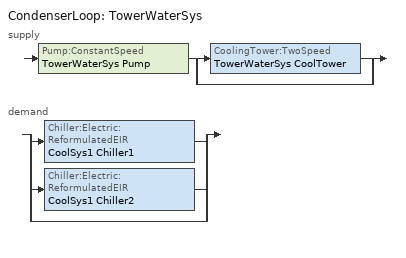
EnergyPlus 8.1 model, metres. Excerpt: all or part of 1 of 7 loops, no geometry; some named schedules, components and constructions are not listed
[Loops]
CondenserLoop 'TowerWaterSys'
 supply: Pump:ConstantSpeed 'TowerWaterSys Pump' > split
  | CoolingTower:TwoSpeed 'TowerWaterSys CoolTower'
  | bypass
 demand: split
  | Chiller:Electric:ReformulatedEIR 'CoolSys1 Chiller1'
  | Chiller:Electric:ReformulatedEIR 'CoolSys1 Chiller2'
  | bypass
[SurfaceProperty:SolarIncidentInside]
Name | Surface | Construction | Inside Surface Incident Sun Solar Radiation Schedule
NExt_Bot_ZN3_IntWallW_SolarIncident_IntShd | NExt_Bot_ZN3_IntWallW | int_wall_IntShd | NExt_IntWallW_SolRadSched_IntShd
NExt_Bot_ZN3_IntWallE_SolarIncident_IntShd | NExt_Bot_ZN3_IntWallE | int_wall_IntShd | NExt_IntWallE_SolRadSched_IntShd
NExt_Bot_ZN3_IntWallS_SolarIncident_IntShd | NExt_Bot_ZN3_IntWallS | int_wall_IntShd | NExt_IntWallS_SolRadSched_IntShd
NExt_Bot_ZN3_floor_SolarIncident_IntShd | NExt_Bot_ZN3_floor | int_slab_floor_IntShd | NExt_Floor_SolRadSched_IntShd
NExt_Bot_ZN3_wall_SolarIncident_IntShd | NExt_Bot_ZN3_wall | T24NRWallMetalFrame_IntShd | NExt_Wall_SolRadSched_IntShd
SExt_Bot_ZN5_ceiling_SolarIncident_IntShd | SExt_Bot_ZN5_ceiling | DropCeiling_IntShd | SExt_Ceiling_SolRadSched_IntShd
SExt_Bot_ZN5_IntWallE_SolarIncident_IntShd | SExt_Bot_ZN5_IntWallE | int_wall_IntShd | SExt_IntWallE_SolRadSched_IntShd
SExt_Bot_ZN5_IntWallW_SolarIncident_IntShd | SExt_Bot_ZN5_IntWallW | int_wall_IntShd | SExt_IntWallW_SolRadSched_IntShd
SExt_Bot_ZN5_IntWallN_SolarIncident_IntShd | SExt_Bot_ZN5_IntWallN | int_wall_IntShd | SExt_IntWallN_SolRadSched_IntShd
SExt_Bot_ZN5_floor_SolarIncident_IntShd | SExt_Bot_ZN5_floor | int_slab_floor_IntShd | SExt_floor_SolRadSched_IntShd
SExt_Bot_ZN5_wall_SolarIncident_IntShd | SExt_Bot_ZN5_wall | T24NRWallMetalFrame_IntShd | SExt_Wall_SolRadSched_IntShd
ECore_Bot_ZN3_floor_SolarIncident_IntShd | ECore_Bot_ZN3_floor | int_slab_floor_IntShd | ECore_Floor_SolRadSched_IntShd
ECore_Bot_ZN3_ceiling_SolarIncident_IntShd | ECore_Bot_ZN3_ceiling | DropCeiling_IntShd | ECore_Ceiling_SolRadSched_IntShd
ECore_Bot_ZN3_IntWallE_SolarIncident_IntShd | ECore_Bot_ZN3_IntWallE | int_wall_IntShd | ECore_IntWallE_SolRadSched_IntShd
ECore_Bot_ZN3_IntWallS_SolarIncident_IntShd | ECore_Bot_ZN3_IntWallS | int_wall_IntShd | ECore_IntWallS_SolRadSched_IntShd
ECore_Bot_ZN3_IntWallW_SolarIncident_IntShd | ECore_Bot_ZN3_IntWallW | int_wall_IntShd | ECore_IntWallW_SolRadSched_IntShd
ECore_Bot_ZN3_IntWallN_SolarIncident_IntShd | ECore_Bot_ZN3_IntWallN | int_wall_IntShd | ECore_IntWallN_SolRadSched_IntShd
ECore_Bot_ZN2_floor_SolarIncident_IntShd | ECore_Bot_ZN2_floor | int_slab_floor_IntShd | ECore_Floor_SolRadSched_IntShd
ECore_Bot_ZN2_ceiling_SolarIncident_IntShd | ECore_Bot_ZN2_ceiling | DropCeiling_IntShd | ECore_Ceiling_SolRadSched_IntShd
ECore_Bot_ZN2_IntWallE_SolarIncident_IntShd | ECore_Bot_ZN2_IntWallE | int_wall_IntShd | ECore_IntWallE_SolRadSched_IntShd
ECore_Bot_ZN2_IntWallS_SolarIncident_IntShd | ECore_Bot_ZN2_IntWallS | int_wall_IntShd | ECore_IntWallS_SolRadSched_IntShd
ECore_Bot_ZN2_IntWallW_SolarIncident_IntShd | ECore_Bot_ZN2_IntWallW | int_wall_IntShd | ECore_IntWallW_SolRadSched_IntShd
ECore_Bot_ZN2_IntWallN_SolarIncident_IntShd | ECore_Bot_ZN2_IntWallN | int_wall_IntShd | ECore_IntWallN_SolRadSched_IntShd
WCore_Bot_ZN2_floor_SolarIncident_IntShd | WCore_Bot_ZN2_floor | int_slab_floor_IntShd | WCore_Floor_SolRadSched_IntShd
WCore_Bot_ZN2_ceiling_SolarIncident_IntShd | WCore_Bot_ZN2_ceiling | DropCeiling_IntShd | WCore_Ceiling_SolRadSched_IntShd
WCore_Bot_ZN2_IntWallW_SolarIncident_IntShd | WCore_Bot_ZN2_IntWallW | int_wall_IntShd | WCore_IntWallW_SolRadSched_IntShd
WCore_Bot_ZN2_IntWallN_SolarIncident_IntShd | WCore_Bot_ZN2_IntWallN | int_wall_IntShd | WCore_IntWallN_SolRadSched_IntShd
WCore_Bot_ZN2_IntWallE_SolarIncident_IntShd | WCore_Bot_ZN2_IntWallE | int_wall_IntShd | WCore_IntWallE_SolRadSched_IntShd
WCore_Bot_ZN2_IntWallS_SolarIncident_IntShd | WCore_Bot_ZN2_IntWallS | int_wall_IntShd | WCore_IntWallS_SolRadSched_IntShd
WCore_Bot_ZN4_floor_SolarIncident_IntShd | WCore_Bot_ZN4_floor | int_slab_floor_IntShd | WCore_Floor_SolRadSched_IntShd
WCore_Bot_ZN4_ceiling_SolarIncident_IntShd | WCore_Bot_ZN4_ceiling | DropCeiling_IntShd | WCore_Ceiling_SolRadSched_IntShd
WCore_Bot_ZN4_IntWallW_SolarIncident_IntShd | WCore_Bot_ZN4_IntWallW | int_wall_IntShd | WCore_IntWallW_SolRadSched_IntShd
WCore_Bot_ZN4_IntWallN_SolarIncident_IntShd | WCore_Bot_ZN4_IntWallN | int_wall_IntShd | WCore_IntWallN_SolRadSched_IntShd
WCore_Bot_ZN4_IntWallE_SolarIncident_IntShd | WCore_Bot_ZN4_IntWallE | int_wall_IntShd | WCore_IntWallE_SolRadSched_IntShd
WCore_Bot_ZN4_IntWallS_SolarIncident_IntShd | WCore_Bot_ZN4_IntWallS | int_wall_IntShd | WCore_IntWallS_SolRadSched_IntShd
WExt_Bot_ZN3_ceiling_SolarIncident_IntShd | WExt_Bot_ZN3_ceiling | DropCeiling_IntShd | WExt_Ceiling_SolRadSched_IntShd
WExt_Bot_ZN3_IntWallS_SolarIncident_IntShd | WExt_Bot_ZN3_IntWallS | int_wall_IntShd | WExt_IntWallS_SolRadSched_IntShd
WExt_Bot_ZN3_IntWallN_SolarIncident_IntShd | WExt_Bot_ZN3_IntWallN | int_wall_IntShd | WExt_IntWallN_SolRadSched_IntShd
WExt_Bot_ZN3_IntWallE_SolarIncident_IntShd | WExt_Bot_ZN3_IntWallE | int_wall_IntShd | WExt_IntWallE_SolRadSched_IntShd
WExt_Bot_ZN3_floor_SolarIncident_IntShd | WExt_Bot_ZN3_floor | int_slab_floor_IntShd | WExt_Floor_SolRadSched_IntShd
WExt_Bot_ZN3_wall_SolarIncident_IntShd | WExt_Bot_ZN3_wall | T24NRWallMetalFrame_IntShd | WExt_Wall_SolRadSched_IntShd
SExt_Bot_ZN2_ceiling_SolarIncident_IntShd | SExt_Bot_ZN2_ceiling | DropCeiling_IntShd | SExt_Ceiling_SolRadSched_IntShd
SExt_Bot_ZN2_IntWallE_SolarIncident_IntShd | SExt_Bot_ZN2_IntWallE | int_wall_IntShd | SExt_IntWallE_SolRadSched_IntShd
SExt_Bot_ZN2_IntWallW_SolarIncident_IntShd | SExt_Bot_ZN2_IntWallW | int_wall_IntShd | SExt_IntWallW_SolRadSched_IntShd
SExt_Bot_ZN2_IntWallN_SolarIncident_IntShd | SExt_Bot_ZN2_IntWallN | int_wall_IntShd | SExt_IntWallN_SolRadSched_IntShd
SExt_Bot_ZN2_floor_SolarIncident_IntShd | SExt_Bot_ZN2_floor | int_slab_floor_IntShd | SExt_floor_SolRadSched_IntShd
SExt_Bot_ZN2_wall_SolarIncident_IntShd | SExt_Bot_ZN2_wall | T24NRWallMetalFrame_IntShd | SExt_Wall_SolRadSched_IntShd
WExt_Bot_ZN4_ceiling_SolarIncident_IntShd | WExt_Bot_ZN4_ceiling | DropCeiling_IntShd | WExt_Ceiling_SolRadSched_IntShd
WExt_Bot_ZN4_IntWallS_SolarIncident_IntShd | WExt_Bot_ZN4_IntWallS | int_wall_IntShd | WExt_IntWallS_SolRadSched_IntShd
WExt_Bot_ZN4_IntWallN_SolarIncident_IntShd | WExt_Bot_ZN4_IntWallN | int_wall_IntShd | WExt_IntWallN_SolRadSched_IntShd
WExt_Bot_ZN4_IntWallE_SolarIncident_IntShd | WExt_Bot_ZN4_IntWallE | int_wall_IntShd | WExt_IntWallE_SolRadSched_IntShd
WExt_Bot_ZN4_floor_SolarIncident_IntShd | WExt_Bot_ZN4_floor | int_slab_floor_IntShd | WExt_Floor_SolRadSched_IntShd
WExt_Bot_ZN4_wall_SolarIncident_IntShd | WExt_Bot_ZN4_wall | T24NRWallMetalFrame_IntShd | WExt_Wall_SolRadSched_IntShd
WExt_Bot_ZN2_ceiling_SolarIncident_IntShd | WExt_Bot_ZN2_ceiling | DropCeiling_IntShd | WExt_Ceiling_SolRadSched_IntShd
WExt_Bot_ZN2_IntWallS_SolarIncident_IntShd | WExt_Bot_ZN2_IntWallS | int_wall_IntShd | WExt_IntWallS_SolRadSched_IntShd
WExt_Bot_ZN2_IntWallN_SolarIncident_IntShd | WExt_Bot_ZN2_IntWallN | int_wall_IntShd | WExt_IntWallN_SolRadSched_IntShd
WExt_Bot_ZN2_IntWallE_SolarIncident_IntShd | WExt_Bot_ZN2_IntWallE | int_wall_IntShd | WExt_IntWallE_SolRadSched_IntShd
WExt_Bot_ZN2_floor_SolarIncident_IntShd | WExt_Bot_ZN2_floor | int_slab_floor_IntShd | WExt_Floor_SolRadSched_IntShd
WExt_Bot_ZN2_wall_SolarIncident_IntShd | WExt_Bot_ZN2_wall | T24NRWallMetalFrame_IntShd | WExt_Wall_SolRadSched_IntShd
SCore_Bot_ZN1_floor_SolarIncident_IntShd | SCore_Bot_ZN1_floor | int_slab_floor_IntShd | SCore_Floor_SolRadSched_IntShd
SCore_Bot_ZN1_ceiling_SolarIncident_IntShd | SCore_Bot_ZN1_ceiling | DropCeiling_IntShd | SCore_Ceiling_SolRadSched_IntShd
SCore_Bot_ZN1_IntWallS_SolarIncident_IntShd | SCore_Bot_ZN1_IntWallS | int_wall_IntShd | SCore_IntWallS_SolRadSched_IntShd
SCore_Bot_ZN1_IntWallW_SolarIncident_IntShd | SCore_Bot_ZN1_IntWallW | int_wall_IntShd | SCore_IntWallW_SolRadSched_IntShd
SCore_Bot_ZN1_IntWallN_SolarIncident_IntShd | SCore_Bot_ZN1_IntWallN | int_wall_IntShd | SCore_IntWallN_SolRadSched_IntShd
SCore_Bot_ZN1_IntWallE_SolarIncident_IntShd | SCore_Bot_ZN1_IntWallE | int_wall_IntShd | SCore_IntWallE_SolRadSched_IntShd
SCore_Top_ZN5_floor_SolarIncident_IntShd | SCore_Top_ZN5_floor | int_slab_floor_IntShd | SCore_Floor_SolRadSched_IntShd
SCore_Top_ZN5_ceiling_SolarIncident_IntShd | SCore_Top_ZN5_ceiling | DropCeiling_IntShd | SCore_Ceiling_SolRadSched_IntShd
SCore_Top_ZN5_IntWallS_SolarIncident_IntShd | SCore_Top_ZN5_IntWallS | int_wall_IntShd | SCore_IntWallS_SolRadSched_IntShd
SCore_Top_ZN5_IntWallW_SolarIncident_IntShd | SCore_Top_ZN5_IntWallW | int_wall_IntShd | SCore_IntWallW_SolRadSched_IntShd
SCore_Top_ZN5_IntWallN_SolarIncident_IntShd | SCore_Top_ZN5_IntWallN | int_wall_IntShd | SCore_IntWallN_SolRadSched_IntShd
SCore_Top_ZN5_IntWallE_SolarIncident_IntShd | SCore_Top_ZN5_IntWallE | int_wall_IntShd | SCore_IntWallE_SolRadSched_IntShd
SExt_Top_ZN4_ceiling_SolarIncident_IntShd | SExt_Top_ZN4_ceiling | DropCeiling_IntShd | SExt_Ceiling_SolRadSched_IntShd
SExt_Top_ZN4_IntWallE_SolarIncident_IntShd | SExt_Top_ZN4_IntWallE | int_wall_IntShd | SExt_IntWallE_SolRadSched_IntShd
SExt_Top_ZN4_IntWallW_SolarIncident_IntShd | SExt_Top_ZN4_IntWallW | int_wall_IntShd | SExt_IntWallW_SolRadSched_IntShd
SExt_Top_ZN4_IntWallN_SolarIncident_IntShd | SExt_Top_ZN4_IntWallN | int_wall_IntShd | SExt_IntWallN_SolRadSched_IntShd
SExt_Top_ZN4_floor_SolarIncident_IntShd | SExt_Top_ZN4_floor | int_slab_floor_IntShd | SExt_floor_SolRadSched_IntShd
SExt_Top_ZN4_wall_SolarIncident_IntShd | SExt_Top_ZN4_wall | T24NRWallMetalFrame_IntShd | SExt_Wall_SolRadSched_IntShd
SCore_Top_ZN2_floor_SolarIncident_IntShd | SCore_Top_ZN2_floor | int_slab_floor_IntShd | SCore_Floor_SolRadSched_IntShd
SCore_Top_ZN2_ceiling_SolarIncident_IntShd | SCore_Top_ZN2_ceiling | DropCeiling_IntShd | SCore_Ceiling_SolRadSched_IntShd
SCore_Top_ZN2_IntWallS_SolarIncident_IntShd | SCore_Top_ZN2_IntWallS | int_wall_IntShd | SCore_IntWallS_SolRadSched_IntShd
SCore_Top_ZN2_IntWallW_SolarIncident_IntShd | SCore_Top_ZN2_IntWallW | int_wall_IntShd | SCore_IntWallW_SolRadSched_IntShd
SCore_Top_ZN2_IntWallN_SolarIncident_IntShd | SCore_Top_ZN2_IntWallN | int_wall_IntShd | SCore_IntWallN_SolRadSched_IntShd
SCore_Top_ZN2_IntWallE_SolarIncident_IntShd | SCore_Top_ZN2_IntWallE | int_wall_IntShd | SCore_IntWallE_SolRadSched_IntShd
SCore_Top_ZN4_floor_SolarIncident_IntShd | SCore_Top_ZN4_floor | int_slab_floor_IntShd | SCore_Floor_SolRadSched_IntShd
SCore_Top_ZN4_ceiling_SolarIncident_IntShd | SCore_Top_ZN4_ceiling | DropCeiling_IntShd | SCore_Ceiling_SolRadSched_IntShd
SCore_Top_ZN4_IntWallS_SolarIncident_IntShd | SCore_Top_ZN4_IntWallS | int_wall_IntShd | SCore_IntWallS_SolRadSched_IntShd
SCore_Top_ZN4_IntWallW_SolarIncident_IntShd | SCore_Top_ZN4_IntWallW | int_wall_IntShd | SCore_IntWallW_SolRadSched_IntShd
SCore_Top_ZN4_IntWallN_SolarIncident_IntShd | SCore_Top_ZN4_IntWallN | int_wall_IntShd | SCore_IntWallN_SolRadSched_IntShd
SCore_Top_ZN4_IntWallE_SolarIncident_IntShd | SCore_Top_ZN4_IntWallE | int_wall_IntShd | SCore_IntWallE_SolRadSched_IntShd
SExt_Top_ZN1_ceiling_SolarIncident_IntShd | SExt_Top_ZN1_ceiling | DropCeiling_IntShd | SExt_Ceiling_SolRadSched_IntShd
SExt_Top_ZN1_IntWallE_SolarIncident_IntShd | SExt_Top_ZN1_IntWallE | int_wall_IntShd | SExt_IntWallE_SolRadSched_IntShd
SExt_Top_ZN1_IntWallW_SolarIncident_IntShd | SExt_Top_ZN1_IntWallW | int_wall_IntShd | SExt_IntWallW_SolRadSched_IntShd
SExt_Top_ZN1_IntWallN_SolarIncident_IntShd | SExt_Top_ZN1_IntWallN | int_wall_IntShd | SExt_IntWallN_SolRadSched_IntShd
SExt_Top_ZN1_floor_SolarIncident_IntShd | SExt_Top_ZN1_floor | int_slab_floor_IntShd | SExt_floor_SolRadSched_IntShd
SExt_Top_ZN1_wall_SolarIncident_IntShd | SExt_Top_ZN1_wall | T24NRWallMetalFrame_IntShd | SExt_Wall_SolRadSched_IntShd
NCore_Top_ZN3_floor_SolarIncident_IntShd | NCore_Top_ZN3_floor | int_slab_floor_IntShd | NCore_Floor_SolRadSched_IntShd
NCore_Top_ZN3_ceiling_SolarIncident_IntShd | NCore_Top_ZN3_ceiling | DropCeiling_IntShd | NCore_Ceiling_SolRadSched_IntShd
NCore_Top_ZN3_IntWallN_SolarIncident_IntShd | NCore_Top_ZN3_IntWallN | int_wall_IntShd | NCore_IntWallN_SolRadSched_IntShd
NCore_Top_ZN3_IntWallE_SolarIncident_IntShd | NCore_Top_ZN3_IntWallE | int_wall_IntShd | NCore_IntWallE_SolRadSched_IntShd
NCore_Top_ZN3_IntWallS_SolarIncident_IntShd | NCore_Top_ZN3_IntWallS | int_wall_IntShd | NCore_IntWallS_SolRadSched_IntShd
NCore_Top_ZN3_IntWallW_SolarIncident_IntShd | NCore_Top_ZN3_IntWallW | int_wall_IntShd | NCore_IntWallW_SolRadSched_IntShd
NExt_Top_ZN2_ceiling_SolarIncident_IntShd | NExt_Top_ZN2_ceiling | DropCeiling_IntShd | NExt_Ceiling_SolRadSched_IntShd
NExt_Top_ZN2_IntWallW_SolarIncident_IntShd | NExt_Top_ZN2_IntWallW | int_wall_IntShd | NExt_IntWallW_SolRadSched_IntShd
NExt_Top_ZN2_IntWallE_SolarIncident_IntShd | NExt_Top_ZN2_IntWallE | int_wall_IntShd | NExt_IntWallE_SolRadSched_IntShd
NExt_Top_ZN2_IntWallS_SolarIncident_IntShd | NExt_Top_ZN2_IntWallS | int_wall_IntShd | NExt_IntWallS_SolRadSched_IntShd
NExt_Top_ZN2_floor_SolarIncident_IntShd | NExt_Top_ZN2_floor | int_slab_floor_IntShd | NExt_Floor_SolRadSched_IntShd
NExt_Top_ZN2_wall_SolarIncident_IntShd | NExt_Top_ZN2_wall | T24NRWallMetalFrame_IntShd | NExt_Wall_SolRadSched_IntShd
SCore_Top_ZN1_floor_SolarIncident_IntShd | SCore_Top_ZN1_floor | int_slab_floor_IntShd | SCore_Floor_SolRadSched_IntShd
SCore_Top_ZN1_ceiling_SolarIncident_IntShd | SCore_Top_ZN1_ceiling | DropCeiling_IntShd | SCore_Ceiling_SolRadSched_IntShd
SCore_Top_ZN1_IntWallS_SolarIncident_IntShd | SCore_Top_ZN1_IntWallS | int_wall_IntShd | SCore_IntWallS_SolRadSched_IntShd
SCore_Top_ZN1_IntWallW_SolarIncident_IntShd | SCore_Top_ZN1_IntWallW | int_wall_IntShd | SCore_IntWallW_SolRadSched_IntShd
SCore_Top_ZN1_IntWallN_SolarIncident_IntShd | SCore_Top_ZN1_IntWallN | int_wall_IntShd | SCore_IntWallN_SolRadSched_IntShd
SCore_Top_ZN1_IntWallE_SolarIncident_IntShd | SCore_Top_ZN1_IntWallE | int_wall_IntShd | SCore_IntWallE_SolRadSched_IntShd
WExt_Top_ZN2_ceiling_SolarIncident_IntShd | WExt_Top_ZN2_ceiling | DropCeiling_IntShd | WExt_Ceiling_SolRadSched_IntShd
WExt_Top_ZN2_IntWallS_SolarIncident_IntShd | WExt_Top_ZN2_IntWallS | int_wall_IntShd | WExt_IntWallS_SolRadSched_IntShd
WExt_Top_ZN2_IntWallN_SolarIncident_IntShd | WExt_Top_ZN2_IntWallN | int_wall_IntShd | WExt_IntWallN_SolRadSched_IntShd
WExt_Top_ZN2_IntWallE_SolarIncident_IntShd | WExt_Top_ZN2_IntWallE | int_wall_IntShd | WExt_IntWallE_SolRadSched_IntShd
WExt_Top_ZN2_floor_SolarIncident_IntShd | WExt_Top_ZN2_floor | int_slab_floor_IntShd | WExt_Floor_SolRadSched_IntShd
WExt_Top_ZN2_wall_SolarIncident_IntShd | WExt_Top_ZN2_wall | T24NRWallMetalFrame_IntShd | WExt_Wall_SolRadSched_IntShd
SExt_Top_ZN6_ceiling_SolarIncident_IntShd | SExt_Top_ZN6_ceiling | DropCeiling_IntShd | SExt_Ceiling_SolRadSched_IntShd
SExt_Top_ZN6_IntWallE_SolarIncident_IntShd | SExt_Top_ZN6_IntWallE | int_wall_IntShd | SExt_IntWallE_SolRadSched_IntShd
SExt_Top_ZN6_IntWallW_SolarIncident_IntShd | SExt_Top_ZN6_IntWallW | int_wall_IntShd | SExt_IntWallW_SolRadSched_IntShd
SExt_Top_ZN6_IntWallN_SolarIncident_IntShd | SExt_Top_ZN6_IntWallN | int_wall_IntShd | SExt_IntWallN_SolRadSched_IntShd
SExt_Top_ZN6_floor_SolarIncident_IntShd | SExt_Top_ZN6_floor | int_slab_floor_IntShd | SExt_floor_SolRadSched_IntShd
SExt_Top_ZN6_wall_SolarIncident_IntShd | SExt_Top_ZN6_wall | T24NRWallMetalFrame_IntShd | SExt_Wall_SolRadSched_IntShd
SExt_Top_ZN5_ceiling_SolarIncident_IntShd | SExt_Top_ZN5_ceiling | DropCeiling_IntShd | SExt_Ceiling_SolRadSched_IntShd
SExt_Top_ZN5_IntWallE_SolarIncident_IntShd | SExt_Top_ZN5_IntWallE | int_wall_IntShd | SExt_IntWallE_SolRadSched_IntShd
SExt_Top_ZN5_IntWallW_SolarIncident_IntShd | SExt_Top_ZN5_IntWallW | int_wall_IntShd | SExt_IntWallW_SolRadSched_IntShd
SExt_Top_ZN5_IntWallN_SolarIncident_IntShd | SExt_Top_ZN5_IntWallN | int_wall_IntShd | SExt_IntWallN_SolRadSched_IntShd
SExt_Top_ZN5_floor_SolarIncident_IntShd | SExt_Top_ZN5_floor | int_slab_floor_IntShd | SExt_floor_SolRadSched_IntShd
SExt_Top_ZN5_wall_SolarIncident_IntShd | SExt_Top_ZN5_wall | T24NRWallMetalFrame_IntShd | SExt_Wall_SolRadSched_IntShd
EExt_Top_ZN1_ceiling_SolarIncident_IntShd | EExt_Top_ZN1_ceiling | DropCeiling_IntShd | EExt_Ceiling_SolRadSched_IntShd
EExt_Top_ZN1_IntWallN_SolarIncident_IntShd | EExt_Top_ZN1_IntWallN | int_wall_IntShd | EExt_IntWallN_SolRadSched_IntShd
EExt_Top_ZN1_IntWallS_SolarIncident_IntShd | EExt_Top_ZN1_IntWallS | int_wall_IntShd | EExt_IntWallS_SolRadSched_IntShd
EExt_Top_ZN1_IntWallW_SolarIncident_IntShd | EExt_Top_ZN1_IntWallW | int_wall_IntShd | EExt_IntWallW_SolRadSched_IntShd
EExt_Top_ZN1_floor_SolarIncident_IntShd | EExt_Top_ZN1_floor | int_slab_floor_IntShd | EExt_Floor_SolRadSched_IntShd
EExt_Top_ZN1_wall_SolarIncident_IntShd | EExt_Top_ZN1_wall | T24NRWallMetalFrame_IntShd | EExt_Wall_SolRadSched_IntShd
NExt_Top_ZN3_ceiling_SolarIncident_IntShd | NExt_Top_ZN3_ceiling | DropCeiling_IntShd | NExt_Ceiling_SolRadSched_IntShd
NExt_Top_ZN3_IntWallW_SolarIncident_IntShd | NExt_Top_ZN3_IntWallW | int_wall_IntShd | NExt_IntWallW_SolRadSched_IntShd
NExt_Top_ZN3_IntWallE_SolarIncident_IntShd | NExt_Top_ZN3_IntWallE | int_wall_IntShd | NExt_IntWallE_SolRadSched_IntShd
NExt_Top_ZN3_IntWallS_SolarIncident_IntShd | NExt_Top_ZN3_IntWallS | int_wall_IntShd | NExt_IntWallS_SolRadSched_IntShd
NExt_Top_ZN3_floor_SolarIncident_IntShd | NExt_Top_ZN3_floor | int_slab_floor_IntShd | NExt_Floor_SolRadSched_IntShd
NExt_Top_ZN3_wall_SolarIncident_IntShd | NExt_Top_ZN3_wall | T24NRWallMetalFrame_IntShd | NExt_Wall_SolRadSched_IntShd
WExt_Top_ZN3_ceiling_SolarIncident_IntShd | WExt_Top_ZN3_ceiling | DropCeiling_IntShd | WExt_Ceiling_SolRadSched_IntShd
WExt_Top_ZN3_IntWallS_SolarIncident_IntShd | WExt_Top_ZN3_IntWallS | int_wall_IntShd | WExt_IntWallS_SolRadSched_IntShd
WExt_Top_ZN3_IntWallN_SolarIncident_IntShd | WExt_Top_ZN3_IntWallN | int_wall_IntShd | WExt_IntWallN_SolRadSched_IntShd
WExt_Top_ZN3_IntWallE_SolarIncident_IntShd | WExt_Top_ZN3_IntWallE | int_wall_IntShd | WExt_IntWallE_SolRadSched_IntShd
WExt_Top_ZN3_floor_SolarIncident_IntShd | WExt_Top_ZN3_floor | int_slab_floor_IntShd | WExt_Floor_SolRadSched_IntShd
WExt_Top_ZN3_wall_SolarIncident_IntShd | WExt_Top_ZN3_wall | T24NRWallMetalFrame_IntShd | WExt_Wall_SolRadSched_IntShd
WCore_Top_ZN4_floor_SolarIncident_IntShd | WCore_Top_ZN4_floor | int_slab_floor_IntShd | WCore_Floor_SolRadSched_IntShd
WCore_Top_ZN4_ceiling_SolarIncident_IntShd | WCore_Top_ZN4_ceiling | DropCeiling_IntShd | WCore_Ceiling_SolRadSched_IntShd
WCore_Top_ZN4_IntWallW_SolarIncident_IntShd | WCore_Top_ZN4_IntWallW | int_wall_IntShd | WCore_IntWallW_SolRadSched_IntShd
WCore_Top_ZN4_IntWallN_SolarIncident_IntShd | WCore_Top_ZN4_IntWallN | int_wall_IntShd | WCore_IntWallN_SolRadSched_IntShd
WCore_Top_ZN4_IntWallE_SolarIncident_IntShd | WCore_Top_ZN4_IntWallE | int_wall_IntShd | WCore_IntWallE_SolRadSched_IntShd
WCore_Top_ZN4_IntWallS_SolarIncident_IntShd | WCore_Top_ZN4_IntWallS | int_wall_IntShd | WCore_IntWallS_SolRadSched_IntShd
WExt_Top_ZN4_ceiling_SolarIncident_IntShd | WExt_Top_ZN4_ceiling | DropCeiling_IntShd | WExt_Ceiling_SolRadSched_IntShd
WExt_Top_ZN4_IntWallS_SolarIncident_IntShd | WExt_Top_ZN4_IntWallS | int_wall_IntShd | WExt_IntWallS_SolRadSched_IntShd
WExt_Top_ZN4_IntWallN_SolarIncident_IntShd | WExt_Top_ZN4_IntWallN | int_wall_IntShd | WExt_IntWallN_SolRadSched_IntShd
WExt_Top_ZN4_IntWallE_SolarIncident_IntShd | WExt_Top_ZN4_IntWallE | int_wall_IntShd | WExt_IntWallE_SolRadSched_IntShd
WExt_Top_ZN4_floor_SolarIncident_IntShd | WExt_Top_ZN4_floor | int_slab_floor_IntShd | WExt_Floor_SolRadSched_IntShd
WExt_Top_ZN4_wall_SolarIncident_IntShd | WExt_Top_ZN4_wall | T24NRWallMetalFrame_IntShd | WExt_Wall_SolRadSched_IntShd
WCore_Top_ZN2_floor_SolarIncident_IntShd | WCore_Top_ZN2_floor | int_slab_floor_IntShd | WCore_Floor_SolRadSched_IntShd
WCore_Top_ZN2_ceiling_SolarIncident_IntShd | WCore_Top_ZN2_ceiling | DropCeiling_IntShd | WCore_Ceiling_SolRadSched_IntShd
WCore_Top_ZN2_IntWallW_SolarIncident_IntShd | WCore_Top_ZN2_IntWallW | int_wall_IntShd | WCore_IntWallW_SolRadSched_IntShd
WCore_Top_ZN2_IntWallN_SolarIncident_IntShd | WCore_Top_ZN2_IntWallN | int_wall_IntShd | WCore_IntWallN_SolRadSched_IntShd
WCore_Top_ZN2_IntWallE_SolarIncident_IntShd | WCore_Top_ZN2_IntWallE | int_wall_IntShd | WCore_IntWallE_SolRadSched_IntShd
WCore_Top_ZN2_IntWallS_SolarIncident_IntShd | WCore_Top_ZN2_IntWallS | int_wall_IntShd | WCore_IntWallS_SolRadSched_IntShd
SExt_Top_ZN2_ceiling_SolarIncident_IntShd | SExt_Top_ZN2_ceiling | DropCeiling_IntShd | SExt_Ceiling_SolRadSched_IntShd
SExt_Top_ZN2_IntWallE_SolarIncident_IntShd | SExt_Top_ZN2_IntWallE | int_wall_IntShd | SExt_IntWallE_SolRadSched_IntShd
SExt_Top_ZN2_IntWallW_SolarIncident_IntShd | SExt_Top_ZN2_IntWallW | int_wall_IntShd | SExt_IntWallW_SolRadSched_IntShd
SExt_Top_ZN2_IntWallN_SolarIncident_IntShd | SExt_Top_ZN2_IntWallN | int_wall_IntShd | SExt_IntWallN_SolRadSched_IntShd
SExt_Top_ZN2_floor_SolarIncident_IntShd | SExt_Top_ZN2_floor | int_slab_floor_IntShd | SExt_floor_SolRadSched_IntShd
SExt_Top_ZN2_wall_SolarIncident_IntShd | SExt_Top_ZN2_wall | T24NRWallMetalFrame_IntShd | SExt_Wall_SolRadSched_IntShd
WCore_Top_ZN1_floor_SolarIncident_IntShd | WCore_Top_ZN1_floor | int_slab_floor_IntShd | WCore_Floor_SolRadSched_IntShd
WCore_Top_ZN1_ceiling_SolarIncident_IntShd | WCore_Top_ZN1_ceiling | DropCeiling_IntShd | WCore_Ceiling_SolRadSched_IntShd
WCore_Top_ZN1_IntWallW_SolarIncident_IntShd | WCore_Top_ZN1_IntWallW | int_wall_IntShd | WCore_IntWallW_SolRadSched_IntShd
WCore_Top_ZN1_IntWallN_SolarIncident_IntShd | WCore_Top_ZN1_IntWallN | int_wall_IntShd | WCore_IntWallN_SolRadSched_IntShd
WCore_Top_ZN1_IntWallE_SolarIncident_IntShd | WCore_Top_ZN1_IntWallE | int_wall_IntShd | WCore_IntWallE_SolRadSched_IntShd
WCore_Top_ZN1_IntWallS_SolarIncident_IntShd | WCore_Top_ZN1_IntWallS | int_wall_IntShd | WCore_IntWallS_SolRadSched_IntShd
NCore_Top_ZN4_floor_SolarIncident_IntShd | NCore_Top_ZN4_floor | int_slab_floor_IntShd | NCore_Floor_SolRadSched_IntShd
NCore_Top_ZN4_ceiling_SolarIncident_IntShd | NCore_Top_ZN4_ceiling | DropCeiling_IntShd | NCore_Ceiling_SolRadSched_IntShd
NCore_Top_ZN4_IntWallN_SolarIncident_IntShd | NCore_Top_ZN4_IntWallN | int_wall_IntShd | NCore_IntWallN_SolRadSched_IntShd
NCore_Top_ZN4_IntWallE_SolarIncident_IntShd | NCore_Top_ZN4_IntWallE | int_wall_IntShd | NCore_IntWallE_SolRadSched_IntShd
NCore_Top_ZN4_IntWallS_SolarIncident_IntShd | NCore_Top_ZN4_IntWallS | int_wall_IntShd | NCore_IntWallS_SolRadSched_IntShd
NCore_Top_ZN4_IntWallW_SolarIncident_IntShd | NCore_Top_ZN4_IntWallW | int_wall_IntShd | NCore_IntWallW_SolRadSched_IntShd
NExt_Top_ZN4_ceiling_SolarIncident_IntShd | NExt_Top_ZN4_ceiling | DropCeiling_IntShd | NExt_Ceiling_SolRadSched_IntShd
NExt_Top_ZN4_IntWallW_SolarIncident_IntShd | NExt_Top_ZN4_IntWallW | int_wall_IntShd | NExt_IntWallW_SolRadSched_IntShd
NExt_Top_ZN4_IntWallE_SolarIncident_IntShd | NExt_Top_ZN4_IntWallE | int_wall_IntShd | NExt_IntWallE_SolRadSched_IntShd
NExt_Top_ZN4_IntWallS_SolarIncident_IntShd | NExt_Top_ZN4_IntWallS | int_wall_IntShd | NExt_IntWallS_SolRadSched_IntShd
NExt_Top_ZN4_floor_SolarIncident_IntShd | NExt_Top_ZN4_floor | int_slab_floor_IntShd | NExt_Floor_SolRadSched_IntShd
NExt_Top_ZN4_wall_SolarIncident_IntShd | NExt_Top_ZN4_wall | T24NRWallMetalFrame_IntShd | NExt_Wall_SolRadSched_IntShd
ECore_Top_ZN3_floor_SolarIncident_IntShd | ECore_Top_ZN3_floor | int_slab_floor_IntShd | ECore_Floor_SolRadSched_IntShd
ECore_Top_ZN3_ceiling_SolarIncident_IntShd | ECore_Top_ZN3_ceiling | DropCeiling_IntShd | ECore_Ceiling_SolRadSched_IntShd
ECore_Top_ZN3_IntWallE_SolarIncident_IntShd | ECore_Top_ZN3_IntWallE | int_wall_IntShd | ECore_IntWallE_SolRadSched_IntShd
ECore_Top_ZN3_IntWallS_SolarIncident_IntShd | ECore_Top_ZN3_IntWallS | int_wall_IntShd | ECore_IntWallS_SolRadSched_IntShd
ECore_Top_ZN3_IntWallW_SolarIncident_IntShd | ECore_Top_ZN3_IntWallW | int_wall_IntShd | ECore_IntWallW_SolRadSched_IntShd
ECore_Top_ZN3_IntWallN_SolarIncident_IntShd | ECore_Top_ZN3_IntWallN | int_wall_IntShd | ECore_IntWallN_SolRadSched_IntShd
WCore_Top_ZN3_floor_SolarIncident_IntShd | WCore_Top_ZN3_floor | int_slab_floor_IntShd | WCore_Floor_SolRadSched_IntShd
WCore_Top_ZN3_ceiling_SolarIncident_IntShd | WCore_Top_ZN3_ceiling | DropCeiling_IntShd | WCore_Ceiling_SolRadSched_IntShd
WCore_Top_ZN3_IntWallW_SolarIncident_IntShd | WCore_Top_ZN3_IntWallW | int_wall_IntShd | WCore_IntWallW_SolRadSched_IntShd
WCore_Top_ZN3_IntWallN_SolarIncident_IntShd | WCore_Top_ZN3_IntWallN | int_wall_IntShd | WCore_IntWallN_SolRadSched_IntShd
WCore_Top_ZN3_IntWallE_SolarIncident_IntShd | WCore_Top_ZN3_IntWallE | int_wall_IntShd | WCore_IntWallE_SolRadSched_IntShd
WCore_Top_ZN3_IntWallS_SolarIncident_IntShd | WCore_Top_ZN3_IntWallS | int_wall_IntShd | WCore_IntWallS_SolRadSched_IntShd
ECore_Top_ZN2_floor_SolarIncident_IntShd | ECore_Top_ZN2_floor | int_slab_floor_IntShd | ECore_Floor_SolRadSched_IntShd
ECore_Top_ZN2_ceiling_SolarIncident_IntShd | ECore_Top_ZN2_ceiling | DropCeiling_IntShd | ECore_Ceiling_SolRadSched_IntShd
ECore_Top_ZN2_IntWallE_SolarIncident_IntShd | ECore_Top_ZN2_IntWallE | int_wall_IntShd | ECore_IntWallE_SolRadSched_IntShd
ECore_Top_ZN2_IntWallS_SolarIncident_IntShd | ECore_Top_ZN2_IntWallS | int_wall_IntShd | ECore_IntWallS_SolRadSched_IntShd
ECore_Top_ZN2_IntWallW_SolarIncident_IntShd | ECore_Top_ZN2_IntWallW | int_wall_IntShd | ECore_IntWallW_SolRadSched_IntShd
ECore_Top_ZN2_IntWallN_SolarIncident_IntShd | ECore_Top_ZN2_IntWallN | int_wall_IntShd | ECore_IntWallN_SolRadSched_IntShd
ECore_Top_ZN4_floor_SolarIncident_IntShd | ECore_Top_ZN4_floor | int_slab_floor_IntShd | ECore_Floor_SolRadSched_IntShd
ECore_Top_ZN4_ceiling_SolarIncident_IntShd | ECore_Top_ZN4_ceiling | DropCeiling_IntShd | ECore_Ceiling_SolRadSched_IntShd
ECore_Top_ZN4_IntWallE_SolarIncident_IntShd | ECore_Top_ZN4_IntWallE | int_wall_IntShd | ECore_IntWallE_SolRadSched_IntShd
ECore_Top_ZN4_IntWallS_SolarIncident_IntShd | ECore_Top_ZN4_IntWallS | int_wall_IntShd | ECore_IntWallS_SolRadSched_IntShd
ECore_Top_ZN4_IntWallW_SolarIncident_IntShd | ECore_Top_ZN4_IntWallW | int_wall_IntShd | ECore_IntWallW_SolRadSched_IntShd
ECore_Top_ZN4_IntWallN_SolarIncident_IntShd | ECore_Top_ZN4_IntWallN | int_wall_IntShd | ECore_IntWallN_SolRadSched_IntShd
EExt_Top_ZN2_ceiling_SolarIncident_IntShd | EExt_Top_ZN2_ceiling | DropCeiling_IntShd | EExt_Ceiling_SolRadSched_IntShd
EExt_Top_ZN2_IntWallN_SolarIncident_IntShd | EExt_Top_ZN2_IntWallN | int_wall_IntShd | EExt_IntWallN_SolRadSched_IntShd
EExt_Top_ZN2_IntWallS_SolarIncident_IntShd | EExt_Top_ZN2_IntWallS | int_wall_IntShd | EExt_IntWallS_SolRadSched_IntShd
EExt_Top_ZN2_IntWallW_SolarIncident_IntShd | EExt_Top_ZN2_IntWallW | int_wall_IntShd | EExt_IntWallW_SolRadSched_IntShd
EExt_Top_ZN2_floor_SolarIncident_IntShd | EExt_Top_ZN2_floor | int_slab_floor_IntShd | EExt_Floor_SolRadSched_IntShd
EExt_Top_ZN2_wall_SolarIncident_IntShd | EExt_Top_ZN2_wall | T24NRWallMetalFrame_IntShd | EExt_Wall_SolRadSched_IntShd
ECore_Top_ZN1_floor_SolarIncident_IntShd | ECore_Top_ZN1_floor | int_slab_floor_IntShd | ECore_Floor_SolRadSched_IntShd
ECore_Top_ZN1_ceiling_SolarIncident_IntShd | ECore_Top_ZN1_ceiling | DropCeiling_IntShd | ECore_Ceiling_SolRadSched_IntShd
ECore_Top_ZN1_IntWallE_SolarIncident_IntShd | ECore_Top_ZN1_IntWallE | int_wall_IntShd | ECore_IntWallE_SolRadSched_IntShd
ECore_Top_ZN1_IntWallS_SolarIncident_IntShd | ECore_Top_ZN1_IntWallS | int_wall_IntShd | ECore_IntWallS_SolRadSched_IntShd
ECore_Top_ZN1_IntWallW_SolarIncident_IntShd | ECore_Top_ZN1_IntWallW | int_wall_IntShd | ECore_IntWallW_SolRadSched_IntShd
ECore_Top_ZN1_IntWallN_SolarIncident_IntShd | ECore_Top_ZN1_IntWallN | int_wall_IntShd | ECore_IntWallN_SolRadSched_IntShd
NCore_Top_ZN1_floor_SolarIncident_IntShd | NCore_Top_ZN1_floor | int_slab_floor_IntShd | NCore_Floor_SolRadSched_IntShd
NCore_Top_ZN1_ceiling_SolarIncident_IntShd | NCore_Top_ZN1_ceiling | DropCeiling_IntShd | NCore_Ceiling_SolRadSched_IntShd
NCore_Top_ZN1_IntWallN_SolarIncident_IntShd | NCore_Top_ZN1_IntWallN | int_wall_IntShd | NCore_IntWallN_SolRadSched_IntShd
NCore_Top_ZN1_IntWallE_SolarIncident_IntShd | NCore_Top_ZN1_IntWallE | int_wall_IntShd | NCore_IntWallE_SolRadSched_IntShd
NCore_Top_ZN1_IntWallS_SolarIncident_IntShd | NCore_Top_ZN1_IntWallS | int_wall_IntShd | NCore_IntWallS_SolRadSched_IntShd
NCore_Top_ZN1_IntWallW_SolarIncident_IntShd | NCore_Top_ZN1_IntWallW | int_wall_IntShd | NCore_IntWallW_SolRadSched_IntShd
NCore_Top_ZN5_floor_SolarIncident_IntShd | NCore_Top_ZN5_floor | int_slab_floor_IntShd | NCore_Floor_SolRadSched_IntShd
NCore_Top_ZN5_ceiling_SolarIncident_IntShd | NCore_Top_ZN5_ceiling | DropCeiling_IntShd | NCore_Ceiling_SolRadSched_IntShd
NCore_Top_ZN5_IntWallN_SolarIncident_IntShd | NCore_Top_ZN5_IntWallN | int_wall_IntShd | NCore_IntWallN_SolRadSched_IntShd
NCore_Top_ZN5_IntWallE_SolarIncident_IntShd | NCore_Top_ZN5_IntWallE | int_wall_IntShd | NCore_IntWallE_SolRadSched_IntShd
NCore_Top_ZN5_IntWallS_SolarIncident_IntShd | NCore_Top_ZN5_IntWallS | int_wall_IntShd | NCore_IntWallS_SolRadSched_IntShd
NCore_Top_ZN5_IntWallW_SolarIncident_IntShd | NCore_Top_ZN5_IntWallW | int_wall_IntShd | NCore_IntWallW_SolRadSched_IntShd
NCore_Top_ZN2_floor_SolarIncident_IntShd | NCore_Top_ZN2_floor | int_slab_floor_IntShd | NCore_Floor_SolRadSched_IntShd
NCore_Top_ZN2_ceiling_SolarIncident_IntShd | NCore_Top_ZN2_ceiling | DropCeiling_IntShd | NCore_Ceiling_SolRadSched_IntShd
NCore_Top_ZN2_IntWallN_SolarIncident_IntShd | NCore_Top_ZN2_IntWallN | int_wall_IntShd | NCore_IntWallN_SolRadSched_IntShd
NCore_Top_ZN2_IntWallE_SolarIncident_IntShd | NCore_Top_ZN2_IntWallE | int_wall_IntShd | NCore_IntWallE_SolRadSched_IntShd
NCore_Top_ZN2_IntWallS_SolarIncident_IntShd | NCore_Top_ZN2_IntWallS | int_wall_IntShd | NCore_IntWallS_SolRadSched_IntShd
NCore_Top_ZN2_IntWallW_SolarIncident_IntShd | NCore_Top_ZN2_IntWallW | int_wall_IntShd | NCore_IntWallW_SolRadSched_IntShd
NCore_Top_ZN6_floor_SolarIncident_IntShd | NCore_Top_ZN6_floor | int_slab_floor_IntShd | NCore_Floor_SolRadSched_IntShd
NCore_Top_ZN6_ceiling_SolarIncident_IntShd | NCore_Top_ZN6_ceiling | DropCeiling_IntShd | NCore_Ceiling_SolRadSched_IntShd
NCore_Top_ZN6_IntWallN_SolarIncident_IntShd | NCore_Top_ZN6_IntWallN | int_wall_IntShd | NCore_IntWallN_SolRadSched_IntShd
NCore_Top_ZN6_IntWallE_SolarIncident_IntShd | NCore_Top_ZN6_IntWallE | int_wall_IntShd | NCore_IntWallE_SolRadSched_IntShd
NCore_Top_ZN6_IntWallS_SolarIncident_IntShd | NCore_Top_ZN6_IntWallS | int_wall_IntShd | NCore_IntWallS_SolRadSched_IntShd
NCore_Top_ZN6_IntWallW_SolarIncident_IntShd | NCore_Top_ZN6_IntWallW | int_wall_IntShd | NCore_IntWallW_SolRadSched_IntShd
NExt_Top_ZN5_ceiling_SolarIncident_IntShd | NExt_Top_ZN5_ceiling | DropCeiling_IntShd | NExt_Ceiling_SolRadSched_IntShd
NExt_Top_ZN5_IntWallW_SolarIncident_IntShd | NExt_Top_ZN5_IntWallW | int_wall_IntShd | NExt_IntWallW_SolRadSched_IntShd
NExt_Top_ZN5_IntWallE_SolarIncident_IntShd | NExt_Top_ZN5_IntWallE | int_wall_IntShd | NExt_IntWallE_SolRadSched_IntShd
NExt_Top_ZN5_IntWallS_SolarIncident_IntShd | NExt_Top_ZN5_IntWallS | int_wall_IntShd | NExt_IntWallS_SolRadSched_IntShd
NExt_Top_ZN5_floor_SolarIncident_IntShd | NExt_Top_ZN5_floor | int_slab_floor_IntShd | NExt_Floor_SolRadSched_IntShd
NExt_Top_ZN5_wall_SolarIncident_IntShd | NExt_Top_ZN5_wall | T24NRWallMetalFrame_IntShd | NExt_Wall_SolRadSched_IntShd
SCore_Top_ZN3_floor_SolarIncident_IntShd | SCore_Top_ZN3_floor | int_slab_floor_IntShd | SCore_Floor_SolRadSched_IntShd
SCore_Top_ZN3_ceiling_SolarIncident_IntShd | SCore_Top_ZN3_ceiling | DropCeiling_IntShd | SCore_Ceiling_SolRadSched_IntShd
SCore_Top_ZN3_IntWallS_SolarIncident_IntShd | SCore_Top_ZN3_IntWallS | int_wall_IntShd | SCore_IntWallS_SolRadSched_IntShd
SCore_Top_ZN3_IntWallW_SolarIncident_IntShd | SCore_Top_ZN3_IntWallW | int_wall_IntShd | SCore_IntWallW_SolRadSched_IntShd
SCore_Top_ZN3_IntWallN_SolarIncident_IntShd | SCore_Top_ZN3_IntWallN | int_wall_IntShd | SCore_IntWallN_SolRadSched_IntShd
SCore_Top_ZN3_IntWallE_SolarIncident_IntShd | SCore_Top_ZN3_IntWallE | int_wall_IntShd | SCore_IntWallE_SolRadSched_IntShd
SExt_Top_ZN3_ceiling_SolarIncident_IntShd | SExt_Top_ZN3_ceiling | DropCeiling_IntShd | SExt_Ceiling_SolRadSched_IntShd
SExt_Top_ZN3_IntWallE_SolarIncident_IntShd | SExt_Top_ZN3_IntWallE | int_wall_IntShd | SExt_IntWallE_SolRadSched_IntShd
SExt_Top_ZN3_IntWallW_SolarIncident_IntShd | SExt_Top_ZN3_IntWallW | int_wall_IntShd | SExt_IntWallW_SolRadSched_IntShd
SExt_Top_ZN3_IntWallN_SolarIncident_IntShd | SExt_Top_ZN3_IntWallN | int_wall_IntShd | SExt_IntWallN_SolRadSched_IntShd
SExt_Top_ZN3_floor_SolarIncident_IntShd | SExt_Top_ZN3_floor | int_slab_floor_IntShd | SExt_floor_SolRadSched_IntShd
SExt_Top_ZN3_wall_SolarIncident_IntShd | SExt_Top_ZN3_wall | T24NRWallMetalFrame_IntShd | SExt_Wall_SolRadSched_IntShd
SCore_Top_ZN6_floor_SolarIncident_IntShd | SCore_Top_ZN6_floor | int_slab_floor_IntShd | SCore_Floor_SolRadSched_IntShd
SCore_Top_ZN6_ceiling_SolarIncident_IntShd | SCore_Top_ZN6_ceiling | DropCeiling_IntShd | SCore_Ceiling_SolRadSched_IntShd
SCore_Top_ZN6_IntWallS_SolarIncident_IntShd | SCore_Top_ZN6_IntWallS | int_wall_IntShd | SCore_IntWallS_SolRadSched_IntShd
SCore_Top_ZN6_IntWallW_SolarIncident_IntShd | SCore_Top_ZN6_IntWallW | int_wall_IntShd | SCore_IntWallW_SolRadSched_IntShd
SCore_Top_ZN6_IntWallN_SolarIncident_IntShd | SCore_Top_ZN6_IntWallN | int_wall_IntShd | SCore_IntWallN_SolRadSched_IntShd
SCore_Top_ZN6_IntWallE_SolarIncident_IntShd | SCore_Top_ZN6_IntWallE | int_wall_IntShd | SCore_IntWallE_SolRadSched_IntShd
EExt_Top_ZN4_ceiling_SolarIncident_IntShd | EExt_Top_ZN4_ceiling | DropCeiling_IntShd | EExt_Ceiling_SolRadSched_IntShd
EExt_Top_ZN4_IntWallN_SolarIncident_IntShd | EExt_Top_ZN4_IntWallN | int_wall_IntShd | EExt_IntWallN_SolRadSched_IntShd
EExt_Top_ZN4_IntWallS_SolarIncident_IntShd | EExt_Top_ZN4_IntWallS | int_wall_IntShd | EExt_IntWallS_SolRadSched_IntShd
EExt_Top_ZN4_IntWallW_SolarIncident_IntShd | EExt_Top_ZN4_IntWallW | int_wall_IntShd | EExt_IntWallW_SolRadSched_IntShd
EExt_Top_ZN4_floor_SolarIncident_IntShd | EExt_Top_ZN4_floor | int_slab_floor_IntShd | EExt_Floor_SolRadSched_IntShd
EExt_Top_ZN4_wall_SolarIncident_IntShd | EExt_Top_ZN4_wall | T24NRWallMetalFrame_IntShd | EExt_Wall_SolRadSched_IntShd
NExt_Top_ZN1_ceiling_SolarIncident_IntShd | NExt_Top_ZN1_ceiling | DropCeiling_IntShd | NExt_Ceiling_SolRadSched_IntShd
NExt_Top_ZN1_IntWallW_SolarIncident_IntShd | NExt_Top_ZN1_IntWallW | int_wall_IntShd | NExt_IntWallW_SolRadSched_IntShd
NExt_Top_ZN1_IntWallE_SolarIncident_IntShd | NExt_Top_ZN1_IntWallE | int_wall_IntShd | NExt_IntWallE_SolRadSched_IntShd
NExt_Top_ZN1_IntWallS_SolarIncident_IntShd | NExt_Top_ZN1_IntWallS | int_wall_IntShd | NExt_IntWallS_SolRadSched_IntShd
NExt_Top_ZN1_floor_SolarIncident_IntShd | NExt_Top_ZN1_floor | int_slab_floor_IntShd | NExt_Floor_SolRadSched_IntShd
NExt_Top_ZN1_wall_SolarIncident_IntShd | NExt_Top_ZN1_wall | T24NRWallMetalFrame_IntShd | NExt_Wall_SolRadSched_IntShd
EExt_Top_ZN3_ceiling_SolarIncident_IntShd | EExt_Top_ZN3_ceiling | DropCeiling_IntShd | EExt_Ceiling_SolRadSched_IntShd
EExt_Top_ZN3_IntWallN_SolarIncident_IntShd | EExt_Top_ZN3_IntWallN | int_wall_IntShd | EExt_IntWallN_SolRadSched_IntShd
EExt_Top_ZN3_IntWallS_SolarIncident_IntShd | EExt_Top_ZN3_IntWallS | int_wall_IntShd | EExt_IntWallS_SolRadSched_IntShd
EExt_Top_ZN3_IntWallW_SolarIncident_IntShd | EExt_Top_ZN3_IntWallW | int_wall_IntShd | EExt_IntWallW_SolRadSched_IntShd
EExt_Top_ZN3_floor_SolarIncident_IntShd | EExt_Top_ZN3_floor | int_slab_floor_IntShd | EExt_Floor_SolRadSched_IntShd
EExt_Top_ZN3_wall_SolarIncident_IntShd | EExt_Top_ZN3_wall | T24NRWallMetalFrame_IntShd | EExt_Wall_SolRadSched_IntShd
NExt_Top_ZN6_ceiling_SolarIncident_IntShd | NExt_Top_ZN6_ceiling | DropCeiling_IntShd | NExt_Ceiling_SolRadSched_IntShd
NExt_Top_ZN6_IntWallW_SolarIncident_IntShd | NExt_Top_ZN6_IntWallW | int_wall_IntShd | NExt_IntWallW_SolRadSched_IntShd
NExt_Top_ZN6_IntWallE_SolarIncident_IntShd | NExt_Top_ZN6_IntWallE | int_wall_IntShd | NExt_IntWallE_SolRadSched_IntShd
NExt_Top_ZN6_IntWallS_SolarIncident_IntShd | NExt_Top_ZN6_IntWallS | int_wall_IntShd | NExt_IntWallS_SolRadSched_IntShd
NExt_Top_ZN6_floor_SolarIncident_IntShd | NExt_Top_ZN6_floor | int_slab_floor_IntShd | NExt_Floor_SolRadSched_IntShd
NExt_Top_ZN6_wall_SolarIncident_IntShd | NExt_Top_ZN6_wall | T24NRWallMetalFrame_IntShd | NExt_Wall_SolRadSched_IntShd
WExt_Top_ZN1_ceiling_SolarIncident_IntShd | WExt_Top_ZN1_ceiling | DropCeiling_IntShd | WExt_Ceiling_SolRadSched_IntShd
WExt_Top_ZN1_IntWallS_SolarIncident_IntShd | WExt_Top_ZN1_IntWallS | int_wall_IntShd | WExt_IntWallS_SolRadSched_IntShd
WExt_Top_ZN1_IntWallN_SolarIncident_IntShd | WExt_Top_ZN1_IntWallN | int_wall_IntShd | WExt_IntWallN_SolRadSched_IntShd
WExt_Top_ZN1_IntWallE_SolarIncident_IntShd | WExt_Top_ZN1_IntWallE | int_wall_IntShd | WExt_IntWallE_SolRadSched_IntShd
WExt_Top_ZN1_floor_SolarIncident_IntShd | WExt_Top_ZN1_floor | int_slab_floor_IntShd | WExt_Floor_SolRadSched_IntShd
WExt_Top_ZN1_wall_SolarIncident_IntShd | WExt_Top_ZN1_wall | T24NRWallMetalFrame_IntShd | WExt_Wall_SolRadSched_IntShd
[People] Number of People Schedule=BLDG_OCC_SCH; Number of People Calculation Method=Area/Person; Zone Floor Area per Person {m2/person}=9.290304; Fraction Radiant=0.3; Sensible Heat Fraction=AUTOCALCULATE; Activity Level Schedule=ACTIVITY_SCH; Enable ASHRAE 55 Comfort Warnings=No; Mean Radiant Temperature Calculation Type=ZoneAveraged; Work Efficiency Schedule=WORK_EFF_SCH; Clothing Insulation Calculation Method=ClothingInsulationSchedule; Clothing Insulation Calculation Method Schedule=CLOTHING_SCH; Clothing Insulation Schedule=CLOTHING_SCH
Name | Zone or ZoneList
Basement_People | Basement
AboveG_People | aboveground
[Lights]
Basement_Lights: Zone or ZoneList=Basement; Schedule=always_off; Design Level Calculation Method=Watts/Area; Watts per Zone Floor Area {W/m2}=7.53474; Return Air Fraction=0; Fraction Radiant=0.7; Fraction Visible=0.2; Fraction Replaceable=1; Return Air Fraction Calculated from Plenum Temperature=No
[ElectricEquipment] Schedule=BLDG_EQUIP_SCH_BASE; Design Level Calculation Method=Watts/Area; Watts per Zone Floor Area {W/m2}=8.07; Fraction Latent=0; Fraction Radiant=0.5; Fraction Lost=0
Name | Zone or ZoneList
Basement_PlugMisc_Equip | Basement
AboveGround_PlugMisc_Equip | aboveground
[Exterior:Lights] Control Option=AstronomicalClock
Name | Schedule | Design Level {W}
Exterior_Lights_a | Exterior_lighting_schedule_a | 12979.2
Exterior_Lights_b | Exterior_lighting_schedule_b | 43305.1
[Exterior:FuelEquipment] Fuel Use Type=Electricity
Name | Schedule | Design Level {W}
Elevators | BLDG_ELEVATORS | 244444
Elevators_Lights_Fan | ELEV_LIGHT_FAN_SCH_24_7 | 1942.8
[DesignSpecification:OutdoorAir]
CM DSOA basement: Outdoor Air Method=Sum; Outdoor Air Flow per Person {m3/s-person}=1e-08; Outdoor Air Flow per Zone Floor Area {m3/s-m2}=0.000762
[DesignSpecification:ZoneAirDistribution]
CM DSZAD basement: Zone Air Distribution Effectiveness in Cooling Mode=1; Zone Air Distribution Effectiveness in Heating Mode=1
[ThermostatSetpoint:DualSetpoint] Heating Setpoint Temperature Schedule=HTGSETP_SCH; Cooling Setpoint Temperature Schedule=CLGSETP_SCH
Basement DualSPSched; AboveGround_DualSPSched
[Schedule:Compact]
scheduleOSCBasementWallSurfaceTemp: Through:   1/31, For:AllDays, Until:24:00, 20.4, Through:   2/28, For:AllDays, Until:24:00, 20.9, Through:   3/31, For:AllDays, Until:24:00, 20.71, Through:   4/30, For:AllDays, Until:24:00, 21.11, Through:   5/31, For:AllDays, Until:24:00, 21.36, Through:   6/30, For:AllDays, Until:24:00, 23.59, Through:   7/31, For:AllDays, Until:24:00, 24.03, Through:   8/31, For:AllDays, Until:24:00, 24.03, Through:   9/30, For:AllDays, Until:24:00, 24.14, Through:  10/31, For:AllDays, Until:24:00, 22.08, Through:  11/30, For:AllDays, Until:24:00, 21.51, Through:  12/31, For:AllDays, Until:24:00, 20.72
scheduleOSCBasementFloorTemp: Through:   1/31, For:AllDays, Until:24:00, 20.94, Through:   2/28, For:AllDays, Until:24:00, 20.92, Through:   3/31, For:AllDays, Until:24:00, 20.91, Through:   4/30, For:AllDays, Until:24:00, 20.9, Through:   5/31, For:AllDays, Until:24:00, 20.9, Through:   6/30, For:AllDays, Until:24:00, 23.27, Through:   7/31, For:AllDays, Until:24:00, 23.63, Through:   8/31, For:AllDays, Until:24:00, 23.69, Through:   9/30, For:AllDays, Until:24:00, 23.72, Through:  10/31, For:AllDays, Until:24:00, 21.29, Through:  11/30, For:AllDays, Until:24:00, 21.01, Through:  12/31, For:AllDays, Until:24:00, 20.96
